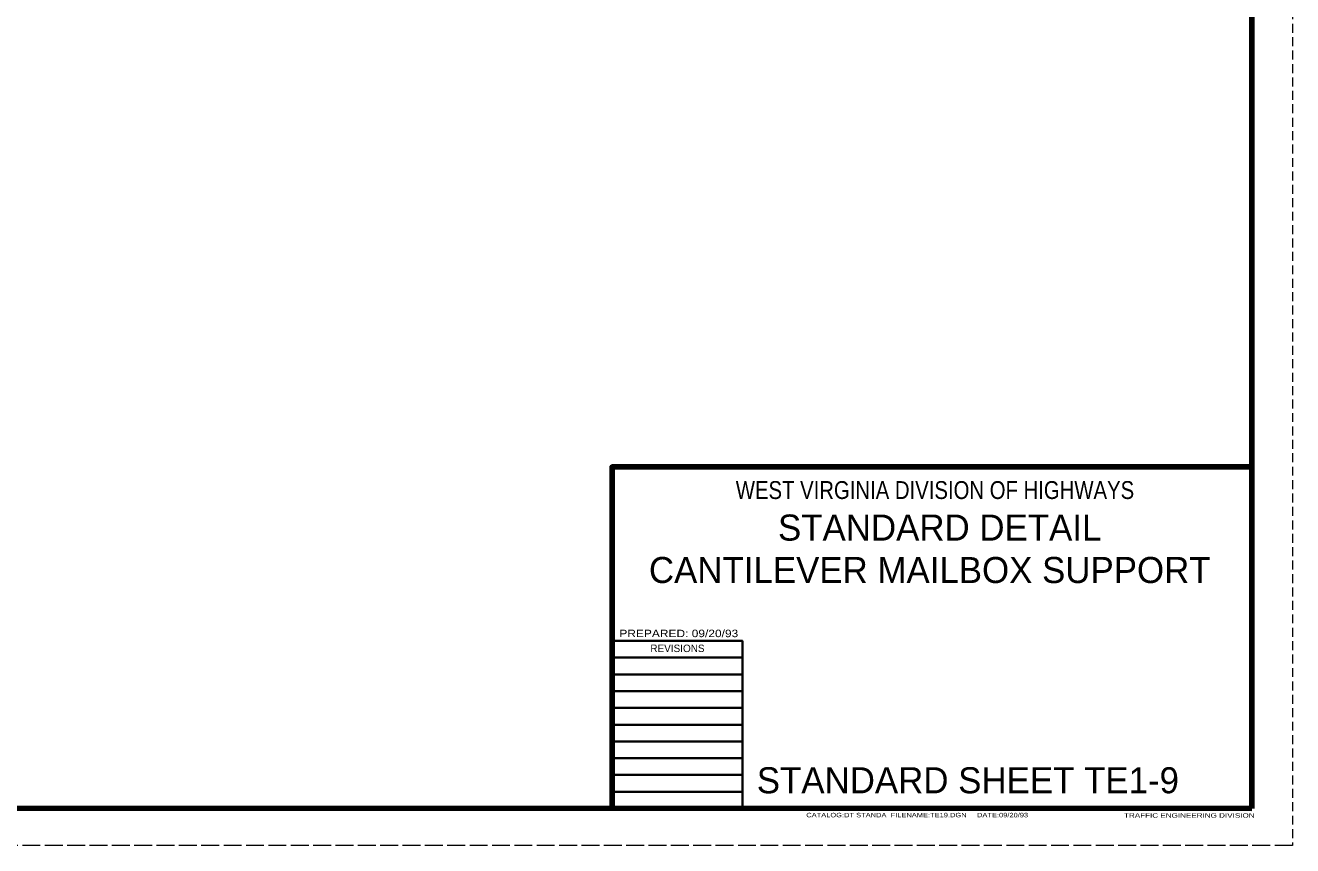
# Model space of a CAD drawing. Extents: x -67 to 613, y -365 to 75.
# Drawn here: x 273.2 to 613.2, y -365.2 to -145.2 of the extents above; entities that cross this region are included whole.
import ezdxf
from ezdxf.enums import TextEntityAlignment as Align

# ---------------------------------------------------------------- set-up
doc = ezdxf.new("R2010")
doc.units = 0
doc.header["$LTSCALE"] = 0.8
doc.linetypes.add('LONG_DASHED', pattern=[7.5, 6, -1.5])
doc.linetypes.add('MEDIUM_DASHED', pattern=[4.5, 3, -1.5])
doc.layers.add('1', color=7, linetype='Continuous', lineweight=35)
doc.layers.add('61', color=7, linetype='Continuous', lineweight=35)

msp = doc.modelspace()

# ---------------------------------------------------------------- linework, layer by layer
at = {"layer": '1', "linetype": 'MEDIUM_DASHED', "lineweight": 13}
msp.add_line((613.2072, 74.8426), (613.1872, -365.1774), dxfattribs=at)
at = {"layer": '1'}
for p, q in [((465.5872, -314.7574), (430.6072, -314.7574)), ((465.5872, -319.2574), (430.6072, -319.2574)), ((465.5872, -323.7574), (430.6072, -323.7574)), ((465.5872, -328.2774), (430.6072, -328.2774)), ((465.5872, -332.7574), (430.6072, -332.7574)), ((465.5872, -337.2374), (430.6072, -337.2374)), ((465.5872, -341.7374), (430.6072, -341.7374)), ((465.5872, -346.2374), (430.6072, -346.2374)), ((465.5872, -350.7574), (430.6072, -350.7574))]:
    msp.add_line(p, q, dxfattribs=at)
at = {"layer": '1', "lineweight": 158}
msp.add_lwpolyline([(430.5872, -355.1974), (430.5872, -263.6174), (602.2472, -263.6174)], dxfattribs=at)
at = {"layer": '1'}
msp.add_lwpolyline([(465.5872, -355.2374), (465.5872, -310.2774), (430.6072, -310.2774)], dxfattribs=at)
at = {"layer": '61', "lineweight": 158}
for p, q in [((602.2272, 64.8426), (602.2472, -355.1974)), ((602.2472, -355.1974), (-36.8128, -355.1774))]:
    msp.add_line(p, q, dxfattribs=at)
at = {"layer": '61', "linetype": 'LONG_DASHED', "lineweight": 13}
msp.add_line((613.1872, -365.1774), (-66.8728, -365.1974), dxfattribs=at)

# ---------------------------------------------------------------- texts
at = {"layer": '1', "width": 0.85}
msp.add_text('WEST VIRGINIA DIVISION OF HIGHWAYS', height=4.795, dxfattribs=at).set_placement((517.2355, -272.2174), align=Align.CENTER)
at = {"layer": '1'}
for s, p in [('STANDARD DETAIL', (518.5041, -283.3774)), ('CANTILEVER MAILBOX SUPPORT', (515.831, -294.7625))]:
    msp.add_text(s, height=6.993, dxfattribs=at).set_placement(p, align=Align.CENTER)
for s, height, width, p in [('PREPARED: 09/20/93', 1.998, 1.2, (432.5472, -309.2774)), ('CATALOG:DT STANDA  FILENAME:TE19.DGN     DATE:09/20/93', 1.2, 1.25, (482.7072, -357.5974)), ('TRAFFIC ENGINEERING DIVISION', 1.2, 1.35, (567.9672, -357.6974))]:
    msp.add_text(s, height=height, dxfattribs=dict(at, width=width)).set_placement(p)
for s, height, p in [('REVISIONS', 1.998, (440.8672, -313.2774)), ('STANDARD SHEET TE1-9 ', 6.993, (469.4272, -351.1574))]:
    msp.add_text(s, height=height, dxfattribs=at).set_placement(p)

doc.saveas('drawing.dxf')
